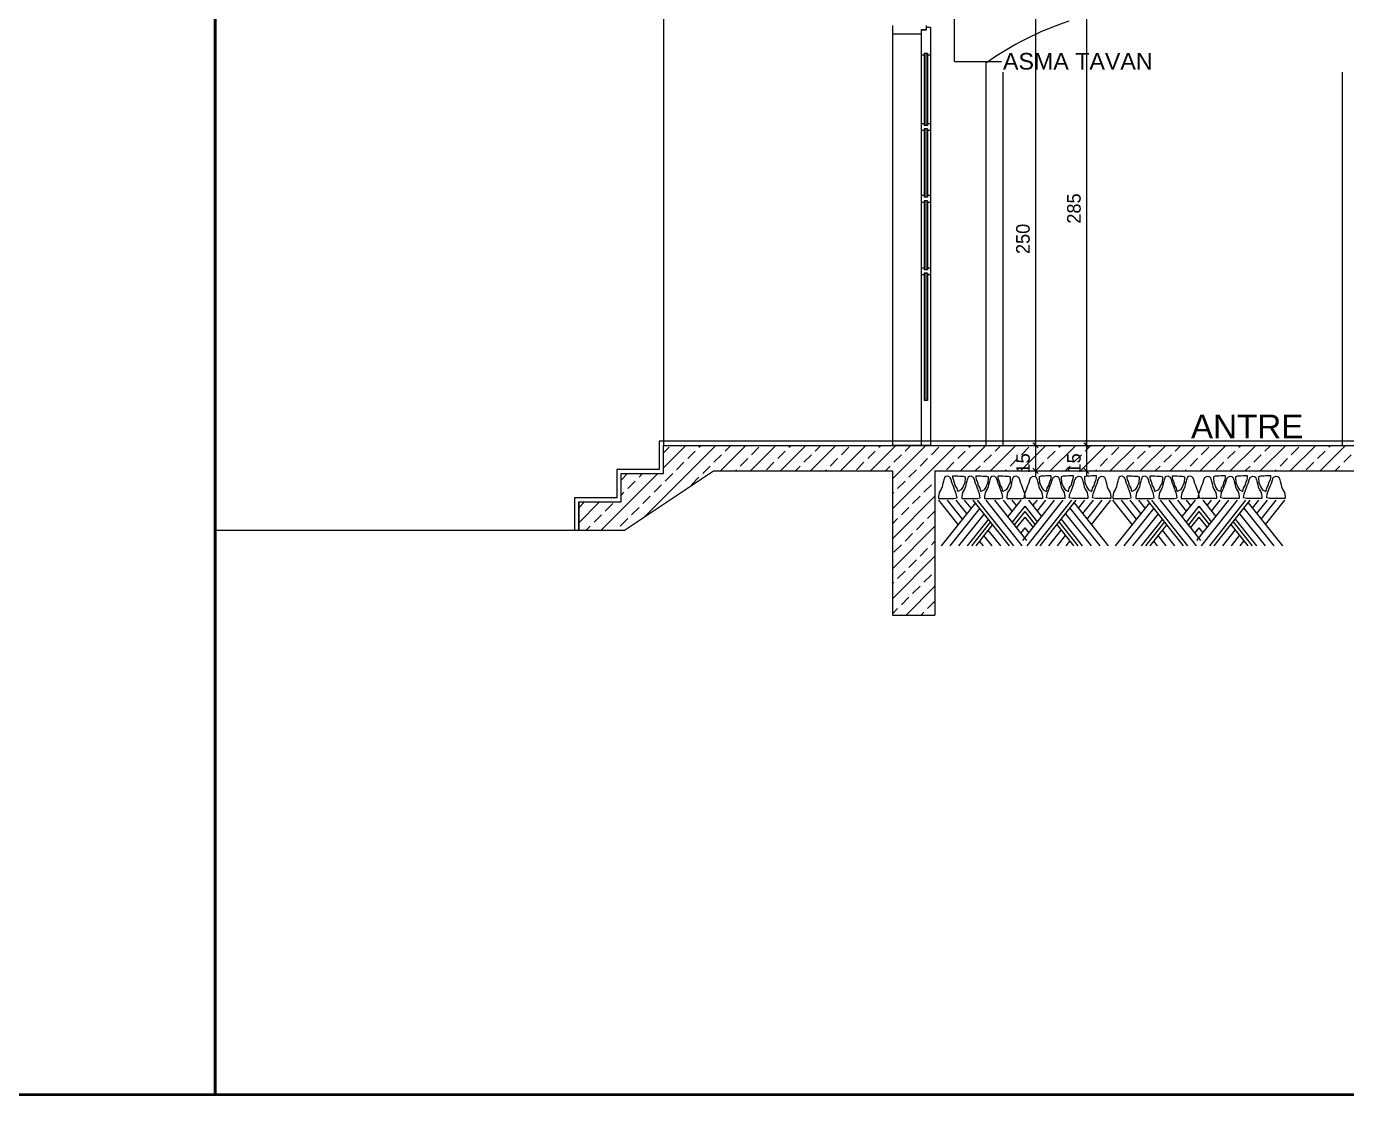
# Model space of a CAD drawing. Extents: x 182769.15 to 182771.38, y 101811.72 to 101812.21.
# Drawn here: x 182770.2277 to 182770.3833, y 101811.7232 to 101811.849 of the extents above; entities that cross this region are included whole.
import ezdxf

# ---------------------------------------------------------------- set-up
doc = ezdxf.new("R2010")
doc.units = 0
doc.header["$MEASUREMENT"] = 0
doc.linetypes.add('DUZ', pattern=[500, 500])
doc.layers.get('0').update_dxf_attribs({"color": 1, "linetype": 'DUZ'})
for name, color, linetype in [('DUVAR', 7, 'Continuous'), ('iç dikey', 2, 'Continuous'), ('KOLON', 3, 'Continuous'), ('OLCU', 3, 'Continuous'), ('SIVA', 1, 'Continuous'), ('TARAMA', 15, 'Continuous'), ('tefriş', 21, 'Continuous'), ('YAZıMAHAL', 4, 'Continuous')]:
    doc.layers.add(name, color=color, linetype=linetype)
doc.layers.add('Standard', color=7, linetype='Continuous', lineweight=25)
doc.styles.add('ARIAL', font='arial.ttf', dxfattribs={"height": 10})
doc.styles.add('İÇ ÖLÇÜ', font='stylu.ttf', dxfattribs={"height": 8})

msp = doc.modelspace()

# ---------------------------------------------------------------- linework, layer by layer
at = {"color": 0, "linetype": 'ByBlock'}
for p, q in [((182770.34634, 101811.79997), (182770.34694, 101811.79937)), ((182770.34634, 101811.79997), (182770.34694, 101811.79937)), ((182770.35234, 101811.79997), (182770.35294, 101811.79937)), ((182770.35234, 101811.79997), (182770.35294, 101811.79937)), ((182770.34694, 101811.79637), (182770.34634, 101811.79697)), ((182770.35294, 101811.79637), (182770.35234, 101811.79697))]:
    msp.add_line(p, q, dxfattribs=at)
at = {"layer": 'DUVAR'}
msp.add_line((182770.24994, 101811.78968), (182770.29279, 101811.78968), dxfattribs=at)
at = {"layer": 'iç dikey'}
for q in [(182770.33709, 101811.87391), (182770.34264, 101811.84493)]:
    msp.add_line((182770.33709, 101811.84493), q, dxfattribs=at)
at = {"layer": 'KOLON'}
for p, q in [((182770.30279, 101811.79634), (182770.30279, 101811.79967)), ((182770.30279, 101811.79967), (182770.47079, 101811.79967)), ((182770.29779, 101811.79301), (182770.29779, 101811.79634)), ((182770.29779, 101811.79634), (182770.30279, 101811.79634)), ((182770.2982, 101811.78968), (182770.30869, 101811.79667)), ((182770.30869, 101811.79667), (182770.32979, 101811.79667)), ((182770.32979, 101811.79667), (182770.32979, 101811.77967)), ((182770.33479, 101811.79667), (182770.33479, 101811.77967)), ((182770.33479, 101811.79667), (182770.46579, 101811.79667)), ((182770.29279, 101811.79301), (182770.29279, 101811.78968)), ((182770.29279, 101811.78968), (182770.29279, 101811.79301)), ((182770.29279, 101811.79301), (182770.29779, 101811.79301)), ((182770.29279, 101811.78968), (182770.2982, 101811.78968)), ((182770.32979, 101811.77967), (182770.33479, 101811.77967))]:
    msp.add_line(p, q, dxfattribs=at)
at = {"layer": 'OLCU'}
for p, q in [((182770.35264, 101811.85707), (182770.35264, 101811.79927)), ((182770.34664, 101811.85007), (182770.34664, 101811.79927)), ((182770.34664, 101811.79967), (182770.34664, 101811.80027)), ((182770.35264, 101811.79967), (182770.35264, 101811.80027)), ((182770.34364, 101811.79967), (182770.34764, 101811.79967)), ((182770.34364, 101811.79967), (182770.34764, 101811.79967)), ((182770.34664, 101811.79967), (182770.34664, 101811.79667)), ((182770.34964, 101811.79967), (182770.35364, 101811.79967)), ((182770.34964, 101811.79967), (182770.35364, 101811.79967)), ((182770.35264, 101811.79967), (182770.35264, 101811.79667)), ((182770.34364, 101811.79667), (182770.34764, 101811.79667)), ((182770.34664, 101811.79667), (182770.34664, 101811.79607)), ((182770.34964, 101811.79667), (182770.35364, 101811.79667)), ((182770.35264, 101811.79667), (182770.35264, 101811.79607))]:
    msp.add_line(p, q, dxfattribs=at)
at = {"layer": 'SIVA'}
for p, q in [((182770.30279, 101811.85367), (182770.30279, 101811.79967)), ((182770.32979, 101811.84917), (182770.32979, 101811.84817)), ((182770.33318, 101811.84865), (182770.33318, 101811.79967)), ((182770.33319, 101811.84817), (182770.33319, 101811.84867)), ((182770.33319, 101811.84867), (182770.33379, 101811.84867)), ((182770.33321, 101811.84865), (182770.33381, 101811.84865)), ((182770.33379, 101811.84867), (182770.33379, 101811.84917)), ((182770.33381, 101811.84865), (182770.33381, 101811.84892)), ((182770.33428, 101811.84892), (182770.33381, 101811.84892)), ((182770.33428, 101811.84892), (182770.33428, 101811.79967)), ((182770.32979, 101811.84817), (182770.32979, 101811.79967)), ((182770.32979, 101811.84817), (182770.33319, 101811.84817)), ((182770.34079, 101811.84473), (182770.34079, 101811.79967)), ((182770.34279, 101811.84367), (182770.34279, 101811.79967)), ((182770.38279, 101811.84367), (182770.38279, 101811.79967)), ((182770.46629, 101811.80017), (182770.30229, 101811.80017)), ((182770.30229, 101811.80017), (182770.30229, 101811.79684)), ((182770.33318, 101811.79967), (182770.32979, 101811.79967)), ((182770.33428, 101811.79967), (182770.33318, 101811.79967)), ((182770.30229, 101811.79684), (182770.29729, 101811.79684)), ((182770.29729, 101811.79684), (182770.29729, 101811.79351)), ((182770.29729, 101811.79351), (182770.29229, 101811.79351)), ((182770.29229, 101811.79351), (182770.29229, 101811.78968))]:
    msp.add_line(p, q, dxfattribs=at)
msp.add_arc((182770.36279, 101811.81334), 0.03833, 108.5896, 125.0235, dxfattribs=at)
at = {"layer": 'Standard', "color": 4, "linetype": 'ByBlock', "lineweight": 50}
for p, q in [((182770.24994, 101811.72316), (182770.24994, 101812.21363)), ((182770.24994, 101811.9684), (182770.24994, 101811.72316)), ((182769.89716, 101811.72316), (182770.24994, 101811.72316)), ((182770.24994, 101811.72316), (182770.54873, 101811.72316))]:
    msp.add_line(p, q, dxfattribs=at)
at = {"layer": 'TARAMA'}
for p, q in [((182770.33353, 101811.84567), (182770.33318, 101811.84567)), ((182770.33353, 101811.84587), (182770.33353, 101811.83737)), ((182770.33393, 101811.84587), (182770.33353, 101811.84587)), ((182770.33373, 101811.84587), (182770.33373, 101811.83737)), ((182770.33393, 101811.84587), (182770.33393, 101811.83737)), ((182770.33428, 101811.84567), (182770.33393, 101811.84567)), ((182770.33353, 101811.83757), (182770.33318, 101811.83757)), ((182770.33353, 101811.83677), (182770.33318, 101811.83677)), ((182770.33393, 101811.83737), (182770.33353, 101811.83737)), ((182770.33353, 101811.83697), (182770.33353, 101811.82891)), ((182770.33393, 101811.83697), (182770.33353, 101811.83697)), ((182770.33373, 101811.83697), (182770.33373, 101811.82891)), ((182770.33428, 101811.83757), (182770.33393, 101811.83757)), ((182770.33393, 101811.83697), (182770.33393, 101811.82891)), ((182770.33428, 101811.83677), (182770.33393, 101811.83677)), ((182770.33353, 101811.82911), (182770.33318, 101811.82911)), ((182770.33353, 101811.82831), (182770.33318, 101811.82831)), ((182770.33393, 101811.82891), (182770.33353, 101811.82891)), ((182770.33353, 101811.82851), (182770.33353, 101811.82037)), ((182770.33393, 101811.82851), (182770.33353, 101811.82851)), ((182770.33373, 101811.82851), (182770.33373, 101811.82037)), ((182770.33428, 101811.82911), (182770.33393, 101811.82911)), ((182770.33393, 101811.82851), (182770.33393, 101811.82037)), ((182770.33428, 101811.82831), (182770.33393, 101811.82831)), ((182770.33353, 101811.82057), (182770.33318, 101811.82057)), ((182770.33428, 101811.82057), (182770.33393, 101811.82057)), ((182770.33353, 101811.81977), (182770.33318, 101811.81977)), ((182770.33393, 101811.82037), (182770.33353, 101811.82037)), ((182770.33393, 101811.81997), (182770.33353, 101811.81997)), ((182770.33353, 101811.81997), (182770.33353, 101811.80498)), ((182770.33373, 101811.81997), (182770.33373, 101811.80498)), ((182770.33393, 101811.81997), (182770.33393, 101811.80498)), ((182770.33428, 101811.81977), (182770.33393, 101811.81977)), ((182770.33393, 101811.80498), (182770.33353, 101811.80498)), ((182770.30052, 101811.79122), (182770.30897, 101811.79967)), ((182770.30279, 101811.79703), (182770.30543, 101811.79967)), ((182770.30279, 101811.7988), (182770.30344, 101811.79945)), ((182770.30565, 101811.79812), (182770.30653, 101811.799)), ((182770.30697, 101811.79945), (182770.3072, 101811.79967)), ((182770.3095, 101811.79667), (182770.3125, 101811.79967)), ((182770.31007, 101811.799), (182770.31073, 101811.79967)), ((182770.31304, 101811.79667), (182770.31604, 101811.79967)), ((182770.31316, 101811.79856), (182770.31404, 101811.79945)), ((182770.31625, 101811.79812), (182770.31714, 101811.799)), ((182770.31657, 101811.79667), (182770.31957, 101811.79967)), ((182770.31758, 101811.79945), (182770.31781, 101811.79967)), ((182770.32011, 101811.79667), (182770.32311, 101811.79967)), ((182770.32067, 101811.799), (182770.32134, 101811.79967)), ((182770.32364, 101811.79667), (182770.32664, 101811.79967)), ((182770.32377, 101811.79856), (182770.32465, 101811.79945)), ((182770.32686, 101811.79812), (182770.32774, 101811.799)), ((182770.32718, 101811.79667), (182770.33018, 101811.79967)), ((182770.32818, 101811.79945), (182770.32841, 101811.79967)), ((182770.32979, 101811.79574), (182770.33372, 101811.79967)), ((182770.32979, 101811.79221), (182770.33725, 101811.79967)), ((182770.33128, 101811.799), (182770.33195, 101811.79967)), ((182770.33437, 101811.79856), (182770.33526, 101811.79945)), ((182770.33747, 101811.79812), (182770.33835, 101811.799)), ((182770.33779, 101811.79667), (182770.34079, 101811.79967)), ((182770.33879, 101811.79945), (182770.33902, 101811.79967)), ((182770.34132, 101811.79667), (182770.34432, 101811.79967)), ((182770.34188, 101811.799), (182770.34255, 101811.79967)), ((182770.34486, 101811.79667), (182770.34786, 101811.79967)), ((182770.34498, 101811.79856), (182770.34586, 101811.79945)), ((182770.34807, 101811.79812), (182770.34896, 101811.799)), ((182770.34839, 101811.79667), (182770.35139, 101811.79967)), ((182770.3494, 101811.79945), (182770.34962, 101811.79967)), ((182770.35193, 101811.79667), (182770.35493, 101811.79967)), ((182770.35249, 101811.799), (182770.35316, 101811.79967)), ((182770.35546, 101811.79667), (182770.35846, 101811.79967)), ((182770.35559, 101811.79856), (182770.35647, 101811.79945)), ((182770.35868, 101811.79812), (182770.35956, 101811.799)), ((182770.359, 101811.79667), (182770.362, 101811.79967)), ((182770.36, 101811.79945), (182770.36023, 101811.79967)), ((182770.36253, 101811.79667), (182770.36553, 101811.79967)), ((182770.3631, 101811.799), (182770.36377, 101811.79967)), ((182770.36607, 101811.79667), (182770.36907, 101811.79967)), ((182770.36619, 101811.79856), (182770.36708, 101811.79945)), ((182770.36929, 101811.79812), (182770.37017, 101811.799)), ((182770.36961, 101811.79667), (182770.37261, 101811.79967)), ((182770.37061, 101811.79945), (182770.37084, 101811.79967)), ((182770.37314, 101811.79667), (182770.37614, 101811.79967)), ((182770.3737, 101811.799), (182770.37437, 101811.79967)), ((182770.37668, 101811.79667), (182770.37968, 101811.79967)), ((182770.3768, 101811.79856), (182770.37768, 101811.79945)), ((182770.37989, 101811.79812), (182770.38078, 101811.799)), ((182770.38021, 101811.79667), (182770.38321, 101811.79967)), ((182770.38122, 101811.79945), (182770.38144, 101811.79967)), ((182770.30432, 101811.79679), (182770.3052, 101811.79768)), ((182770.30741, 101811.79635), (182770.3083, 101811.79724)), ((182770.30874, 101811.79768), (182770.30962, 101811.79856)), ((182770.31183, 101811.79724), (182770.31272, 101811.79812)), ((182770.31493, 101811.79679), (182770.31581, 101811.79768)), ((182770.31834, 101811.79667), (182770.3189, 101811.79724)), ((182770.31935, 101811.79768), (182770.32023, 101811.79856)), ((182770.32244, 101811.79724), (182770.32332, 101811.79812)), ((182770.32553, 101811.79679), (182770.32642, 101811.79768)), ((182770.32895, 101811.79667), (182770.32951, 101811.79724)), ((182770.32995, 101811.79768), (182770.33084, 101811.79856)), ((182770.33305, 101811.79724), (182770.33393, 101811.79812)), ((182770.33614, 101811.79679), (182770.33702, 101811.79768)), ((182770.33955, 101811.79667), (182770.34012, 101811.79724)), ((182770.34056, 101811.79768), (182770.34144, 101811.79856)), ((182770.34365, 101811.79724), (182770.34454, 101811.79812)), ((182770.34675, 101811.79679), (182770.34763, 101811.79768)), ((182770.35016, 101811.79667), (182770.35072, 101811.79724)), ((182770.35117, 101811.79768), (182770.35205, 101811.79856)), ((182770.35426, 101811.79724), (182770.35514, 101811.79812)), ((182770.35735, 101811.79679), (182770.35824, 101811.79768)), ((182770.36077, 101811.79667), (182770.36133, 101811.79724)), ((182770.36177, 101811.79768), (182770.36266, 101811.79856)), ((182770.36487, 101811.79724), (182770.36575, 101811.79812)), ((182770.36796, 101811.79679), (182770.36884, 101811.79768)), ((182770.37137, 101811.79667), (182770.37194, 101811.79724)), ((182770.37238, 101811.79768), (182770.37326, 101811.79856)), ((182770.37547, 101811.79724), (182770.37636, 101811.79812)), ((182770.37857, 101811.79679), (182770.37945, 101811.79768)), ((182770.38198, 101811.79667), (182770.38254, 101811.79724)), ((182770.38299, 101811.79768), (182770.38387, 101811.79856)), ((182770.29543, 101811.78968), (182770.3021, 101811.79634)), ((182770.29779, 101811.79556), (182770.29856, 101811.79634)), ((182770.2999, 101811.79591), (182770.30033, 101811.79634)), ((182770.30299, 101811.79547), (182770.30388, 101811.79635)), ((182770.30609, 101811.79503), (182770.30697, 101811.79591)), ((182770.31127, 101811.79667), (182770.31139, 101811.79679)), ((182770.32188, 101811.79667), (182770.322, 101811.79679)), ((182770.33172, 101811.79591), (182770.3326, 101811.79679)), ((182770.34309, 101811.79667), (182770.34321, 101811.79679)), ((182770.3537, 101811.79667), (182770.35382, 101811.79679)), ((182770.3643, 101811.79667), (182770.36442, 101811.79679)), ((182770.37491, 101811.79667), (182770.37503, 101811.79679)), ((182770.29779, 101811.7938), (182770.29813, 101811.79414)), ((182770.29857, 101811.79458), (182770.29946, 101811.79547)), ((182770.30167, 101811.79414), (182770.30255, 101811.79503)), ((182770.32979, 101811.79398), (182770.32995, 101811.79414)), ((182770.33039, 101811.79458), (182770.33128, 101811.79547)), ((182770.33349, 101811.79414), (182770.33437, 101811.79503)), ((182770.29279, 101811.79056), (182770.29523, 101811.79301)), ((182770.29283, 101811.79237), (182770.29346, 101811.79301)), ((182770.29592, 101811.79193), (182770.29681, 101811.79282)), ((182770.30034, 101811.79282), (182770.30123, 101811.7937)), ((182770.32979, 101811.78867), (182770.33479, 101811.79367)), ((182770.33216, 101811.79282), (182770.33305, 101811.7937)), ((182770.2946, 101811.79061), (182770.29548, 101811.79149)), ((182770.29769, 101811.79016), (182770.29857, 101811.79105)), ((182770.29902, 101811.79149), (182770.2999, 101811.79237)), ((182770.32979, 101811.79044), (182770.33039, 101811.79105)), ((182770.33084, 101811.79149), (182770.33172, 101811.79237)), ((182770.33393, 101811.79105), (182770.33479, 101811.79191)), ((182770.29367, 101811.78968), (182770.29416, 101811.79016)), ((182770.2972, 101811.78968), (182770.29725, 101811.78972)), ((182770.32979, 101811.78514), (182770.33479, 101811.79014)), ((182770.3326, 101811.78972), (182770.33349, 101811.79061)), ((182770.32995, 101811.78707), (182770.33084, 101811.78796)), ((182770.33128, 101811.7884), (182770.33216, 101811.78928)), ((182770.33437, 101811.78796), (182770.33479, 101811.78837)), ((182770.32979, 101811.7816), (182770.33479, 101811.7866)), ((182770.33305, 101811.78663), (182770.33393, 101811.78751)), ((182770.33039, 101811.78398), (182770.33128, 101811.78486)), ((182770.33172, 101811.7853), (182770.3326, 101811.78619)), ((182770.32979, 101811.78337), (182770.32995, 101811.78354)), ((182770.33349, 101811.78354), (182770.33437, 101811.78442)), ((182770.33084, 101811.78088), (182770.33172, 101811.78177)), ((182770.33139, 101811.77967), (182770.33479, 101811.78307)), ((182770.33216, 101811.78221), (182770.33305, 101811.78309)), ((182770.32979, 101811.77983), (182770.33039, 101811.78044)), ((182770.33393, 101811.78044), (182770.33479, 101811.7813)), ((182770.33316, 101811.77967), (182770.33349, 101811.78))]:
    msp.add_line(p, q, dxfattribs=at)
at = {"layer": 'tefriş', "color": 254, "linetype": 'Continuous'}
for p, q in [((182770.33585, 101811.7956), (182770.33581, 101811.79544)), ((182770.33597, 101811.79591), (182770.33585, 101811.7956)), ((182770.33609, 101811.79599), (182770.33597, 101811.79591)), ((182770.33632, 101811.79603), (182770.33609, 101811.79599)), ((182770.3366, 101811.79587), (182770.33632, 101811.79603)), ((182770.33671, 101811.7956), (182770.3366, 101811.79587)), ((182770.33683, 101811.7952), (182770.33671, 101811.7956)), ((182770.33691, 101811.79607), (182770.33727, 101811.79607)), ((182770.33691, 101811.79587), (182770.33691, 101811.79607)), ((182770.33696, 101811.79564), (182770.33691, 101811.79587)), ((182770.33707, 101811.79536), (182770.33696, 101811.79564)), ((182770.33727, 101811.79607), (182770.33747, 101811.79607)), ((182770.33747, 101811.79607), (182770.3377, 101811.79603)), ((182770.3377, 101811.79603), (182770.3381, 101811.79603)), ((182770.3381, 101811.79603), (182770.33834, 101811.79595)), ((182770.33834, 101811.79564), (182770.3383, 101811.79548)), ((182770.33834, 101811.79595), (182770.33834, 101811.79564)), ((182770.33857, 101811.7956), (182770.33853, 101811.79544)), ((182770.33869, 101811.79591), (182770.33857, 101811.7956)), ((182770.33881, 101811.79599), (182770.33869, 101811.79591)), ((182770.33905, 101811.79603), (182770.33881, 101811.79599)), ((182770.33933, 101811.79587), (182770.33905, 101811.79603)), ((182770.33944, 101811.7956), (182770.33933, 101811.79587)), ((182770.33956, 101811.7952), (182770.33944, 101811.7956)), ((182770.33964, 101811.79587), (182770.33964, 101811.79607)), ((182770.33964, 101811.79607), (182770.34, 101811.79607)), ((182770.33968, 101811.79564), (182770.33964, 101811.79587)), ((182770.3398, 101811.79536), (182770.33968, 101811.79564)), ((182770.34, 101811.79607), (182770.3402, 101811.79607)), ((182770.3402, 101811.79607), (182770.34043, 101811.79603)), ((182770.34043, 101811.79603), (182770.34083, 101811.79603)), ((182770.34083, 101811.79603), (182770.34107, 101811.79595)), ((182770.34107, 101811.79564), (182770.34103, 101811.79548)), ((182770.34107, 101811.79595), (182770.34107, 101811.79564)), ((182770.34126, 101811.7956), (182770.34122, 101811.79544)), ((182770.34138, 101811.79591), (182770.34126, 101811.7956)), ((182770.3415, 101811.79599), (182770.34138, 101811.79591)), ((182770.34174, 101811.79603), (182770.3415, 101811.79599)), ((182770.34202, 101811.79587), (182770.34174, 101811.79603)), ((182770.34213, 101811.7956), (182770.34202, 101811.79587)), ((182770.34225, 101811.7952), (182770.34213, 101811.7956)), ((182770.34225, 101811.79607), (182770.34261, 101811.79607)), ((182770.34225, 101811.79587), (182770.34225, 101811.79607)), ((182770.34229, 101811.79564), (182770.34225, 101811.79587)), ((182770.34241, 101811.79536), (182770.34229, 101811.79564)), ((182770.34261, 101811.79607), (182770.3428, 101811.79607)), ((182770.3428, 101811.79607), (182770.34304, 101811.79603)), ((182770.34304, 101811.79603), (182770.34344, 101811.79603)), ((182770.34344, 101811.79603), (182770.34367, 101811.79595)), ((182770.34367, 101811.79564), (182770.34364, 101811.79548)), ((182770.34367, 101811.79595), (182770.34367, 101811.79564)), ((182770.34391, 101811.7956), (182770.34387, 101811.79544)), ((182770.34403, 101811.79591), (182770.34391, 101811.7956)), ((182770.34415, 101811.79599), (182770.34403, 101811.79591)), ((182770.34439, 101811.79603), (182770.34415, 101811.79599)), ((182770.34466, 101811.79587), (182770.34439, 101811.79603)), ((182770.34478, 101811.7956), (182770.34466, 101811.79587)), ((182770.3449, 101811.7952), (182770.34478, 101811.7956)), ((182770.34585, 101811.7952), (182770.34597, 101811.7956)), ((182770.34597, 101811.7956), (182770.34608, 101811.79587)), ((182770.34608, 101811.79587), (182770.34636, 101811.79603)), ((182770.34636, 101811.79603), (182770.3466, 101811.79599)), ((182770.3466, 101811.79599), (182770.34672, 101811.79591)), ((182770.34672, 101811.79591), (182770.34684, 101811.7956)), ((182770.34684, 101811.7956), (182770.34688, 101811.79544)), ((182770.34731, 101811.79603), (182770.34707, 101811.79595)), ((182770.34707, 101811.79595), (182770.34707, 101811.79564)), ((182770.34707, 101811.79564), (182770.34711, 101811.79548)), ((182770.34771, 101811.79603), (182770.34731, 101811.79603)), ((182770.34794, 101811.79607), (182770.34771, 101811.79603)), ((182770.34814, 101811.79607), (182770.34794, 101811.79607)), ((182770.3485, 101811.79607), (182770.34814, 101811.79607)), ((182770.34834, 101811.79536), (182770.34846, 101811.79564)), ((182770.34846, 101811.79564), (182770.3485, 101811.79587)), ((182770.34849, 101811.7952), (182770.34861, 101811.7956)), ((182770.3485, 101811.79587), (182770.3485, 101811.79607)), ((182770.34861, 101811.7956), (182770.34873, 101811.79587)), ((182770.34873, 101811.79587), (182770.34901, 101811.79603)), ((182770.34901, 101811.79603), (182770.34924, 101811.79599)), ((182770.34924, 101811.79599), (182770.34936, 101811.79591)), ((182770.34936, 101811.79591), (182770.34948, 101811.7956)), ((182770.34948, 101811.7956), (182770.34952, 101811.79544)), ((182770.34992, 101811.79603), (182770.34968, 101811.79595)), ((182770.34968, 101811.79595), (182770.34968, 101811.79564)), ((182770.34968, 101811.79564), (182770.34972, 101811.79548)), ((182770.35031, 101811.79603), (182770.34992, 101811.79603)), ((182770.35055, 101811.79607), (182770.35031, 101811.79603)), ((182770.35075, 101811.79607), (182770.35055, 101811.79607)), ((182770.35111, 101811.79607), (182770.35075, 101811.79607)), ((182770.35095, 101811.79536), (182770.35106, 101811.79564)), ((182770.35106, 101811.79564), (182770.35111, 101811.79587)), ((182770.35111, 101811.79587), (182770.35111, 101811.79607)), ((182770.35118, 101811.7952), (182770.3513, 101811.7956)), ((182770.3513, 101811.7956), (182770.35142, 101811.79587)), ((182770.35142, 101811.79587), (182770.3517, 101811.79603)), ((182770.3517, 101811.79603), (182770.35193, 101811.79599)), ((182770.35193, 101811.79599), (182770.35205, 101811.79591)), ((182770.35205, 101811.79591), (182770.35217, 101811.7956)), ((182770.35217, 101811.7956), (182770.35221, 101811.79544)), ((182770.35265, 101811.79603), (182770.35241, 101811.79595)), ((182770.35241, 101811.79595), (182770.35241, 101811.79564)), ((182770.35241, 101811.79564), (182770.35245, 101811.79548)), ((182770.35304, 101811.79603), (182770.35265, 101811.79603)), ((182770.35328, 101811.79607), (182770.35304, 101811.79603)), ((182770.35348, 101811.79607), (182770.35328, 101811.79607)), ((182770.35384, 101811.79607), (182770.35348, 101811.79607)), ((182770.35368, 101811.79536), (182770.35379, 101811.79564)), ((182770.35379, 101811.79564), (182770.35384, 101811.79587)), ((182770.35384, 101811.79587), (182770.35384, 101811.79607)), ((182770.35391, 101811.7952), (182770.35403, 101811.7956)), ((182770.35403, 101811.7956), (182770.35415, 101811.79587)), ((182770.35415, 101811.79587), (182770.35443, 101811.79603)), ((182770.35443, 101811.79603), (182770.35466, 101811.79599)), ((182770.35466, 101811.79599), (182770.35478, 101811.79591)), ((182770.35478, 101811.79591), (182770.3549, 101811.7956)), ((182770.3549, 101811.7956), (182770.35494, 101811.79544)), ((182770.35638, 101811.7956), (182770.35634, 101811.79544)), ((182770.3565, 101811.79591), (182770.35638, 101811.7956)), ((182770.35662, 101811.79599), (182770.3565, 101811.79591)), ((182770.35686, 101811.79603), (182770.35662, 101811.79599)), ((182770.35713, 101811.79587), (182770.35686, 101811.79603)), ((182770.35725, 101811.7956), (182770.35713, 101811.79587)), ((182770.35737, 101811.7952), (182770.35725, 101811.7956)), ((182770.35745, 101811.79607), (182770.3578, 101811.79607)), ((182770.35745, 101811.79587), (182770.35745, 101811.79607)), ((182770.35749, 101811.79564), (182770.35745, 101811.79587)), ((182770.3576, 101811.79536), (182770.35749, 101811.79564)), ((182770.3578, 101811.79607), (182770.358, 101811.79607)), ((182770.358, 101811.79607), (182770.35824, 101811.79603)), ((182770.35824, 101811.79603), (182770.35863, 101811.79603)), ((182770.35863, 101811.79603), (182770.35887, 101811.79595)), ((182770.35887, 101811.79564), (182770.35883, 101811.79548)), ((182770.35887, 101811.79595), (182770.35887, 101811.79564)), ((182770.35911, 101811.7956), (182770.35907, 101811.79544)), ((182770.35923, 101811.79591), (182770.35911, 101811.7956)), ((182770.35935, 101811.79599), (182770.35923, 101811.79591)), ((182770.35958, 101811.79603), (182770.35935, 101811.79599)), ((182770.35986, 101811.79587), (182770.35958, 101811.79603)), ((182770.35998, 101811.7956), (182770.35986, 101811.79587)), ((182770.3601, 101811.7952), (182770.35998, 101811.7956)), ((182770.36017, 101811.79587), (182770.36017, 101811.79607)), ((182770.36017, 101811.79607), (182770.36053, 101811.79607)), ((182770.36022, 101811.79564), (182770.36017, 101811.79587)), ((182770.36033, 101811.79536), (182770.36022, 101811.79564)), ((182770.36053, 101811.79607), (182770.36073, 101811.79607)), ((182770.36073, 101811.79607), (182770.36097, 101811.79603)), ((182770.36097, 101811.79603), (182770.36136, 101811.79603)), ((182770.36136, 101811.79603), (182770.3616, 101811.79595)), ((182770.3616, 101811.79564), (182770.36156, 101811.79548)), ((182770.3616, 101811.79595), (182770.3616, 101811.79564)), ((182770.3618, 101811.7956), (182770.36176, 101811.79544)), ((182770.36192, 101811.79591), (182770.3618, 101811.7956)), ((182770.36204, 101811.79599), (182770.36192, 101811.79591)), ((182770.36227, 101811.79603), (182770.36204, 101811.79599)), ((182770.36255, 101811.79587), (182770.36227, 101811.79603)), ((182770.36267, 101811.7956), (182770.36255, 101811.79587)), ((182770.36279, 101811.7952), (182770.36267, 101811.7956)), ((182770.36278, 101811.79607), (182770.36314, 101811.79607)), ((182770.36278, 101811.79587), (182770.36278, 101811.79607)), ((182770.36283, 101811.79564), (182770.36278, 101811.79587)), ((182770.36294, 101811.79536), (182770.36283, 101811.79564)), ((182770.36314, 101811.79607), (182770.36334, 101811.79607)), ((182770.36334, 101811.79607), (182770.36357, 101811.79603)), ((182770.36357, 101811.79603), (182770.36397, 101811.79603)), ((182770.36397, 101811.79603), (182770.36421, 101811.79595)), ((182770.36421, 101811.79564), (182770.36417, 101811.79548)), ((182770.36421, 101811.79595), (182770.36421, 101811.79564)), ((182770.36444, 101811.7956), (182770.36441, 101811.79544)), ((182770.36456, 101811.79591), (182770.36444, 101811.7956)), ((182770.36468, 101811.79599), (182770.36456, 101811.79591)), ((182770.36492, 101811.79603), (182770.36468, 101811.79599)), ((182770.3652, 101811.79587), (182770.36492, 101811.79603)), ((182770.36531, 101811.7956), (182770.3652, 101811.79587)), ((182770.36543, 101811.7952), (182770.36531, 101811.7956)), ((182770.36638, 101811.7952), (182770.3665, 101811.7956)), ((182770.3665, 101811.7956), (182770.36662, 101811.79587)), ((182770.36662, 101811.79587), (182770.36689, 101811.79603)), ((182770.36689, 101811.79603), (182770.36713, 101811.79599)), ((182770.36713, 101811.79599), (182770.36725, 101811.79591)), ((182770.36725, 101811.79591), (182770.36737, 101811.7956)), ((182770.36737, 101811.7956), (182770.36741, 101811.79544)), ((182770.36784, 101811.79603), (182770.36761, 101811.79595)), ((182770.36761, 101811.79595), (182770.36761, 101811.79564)), ((182770.36761, 101811.79564), (182770.36765, 101811.79548)), ((182770.36824, 101811.79603), (182770.36784, 101811.79603)), ((182770.36848, 101811.79607), (182770.36824, 101811.79603)), ((182770.36867, 101811.79607), (182770.36848, 101811.79607)), ((182770.36903, 101811.79607), (182770.36867, 101811.79607)), ((182770.36887, 101811.79536), (182770.36899, 101811.79564)), ((182770.36899, 101811.79564), (182770.36903, 101811.79587)), ((182770.36903, 101811.79587), (182770.36903, 101811.79607)), ((182770.36903, 101811.7952), (182770.36915, 101811.7956)), ((182770.36915, 101811.7956), (182770.36926, 101811.79587)), ((182770.36926, 101811.79587), (182770.36954, 101811.79603)), ((182770.36954, 101811.79603), (182770.36978, 101811.79599)), ((182770.36978, 101811.79599), (182770.3699, 101811.79591)), ((182770.3699, 101811.79591), (182770.37002, 101811.7956)), ((182770.37002, 101811.7956), (182770.37006, 101811.79544)), ((182770.37045, 101811.79603), (182770.37022, 101811.79595)), ((182770.37022, 101811.79595), (182770.37022, 101811.79564)), ((182770.37022, 101811.79564), (182770.37025, 101811.79548)), ((182770.37085, 101811.79603), (182770.37045, 101811.79603)), ((182770.37108, 101811.79607), (182770.37085, 101811.79603)), ((182770.37128, 101811.79607), (182770.37108, 101811.79607)), ((182770.37164, 101811.79607), (182770.37128, 101811.79607)), ((182770.37148, 101811.79536), (182770.3716, 101811.79564)), ((182770.3716, 101811.79564), (182770.37164, 101811.79587)), ((182770.37164, 101811.79587), (182770.37164, 101811.79607)), ((182770.37172, 101811.7952), (182770.37184, 101811.7956)), ((182770.37184, 101811.7956), (182770.37195, 101811.79587)), ((182770.37195, 101811.79587), (182770.37223, 101811.79603)), ((182770.37223, 101811.79603), (182770.37247, 101811.79599)), ((182770.37247, 101811.79599), (182770.37259, 101811.79591)), ((182770.37259, 101811.79591), (182770.37271, 101811.7956)), ((182770.37271, 101811.7956), (182770.37275, 101811.79544)), ((182770.37318, 101811.79603), (182770.37294, 101811.79595)), ((182770.37294, 101811.79595), (182770.37294, 101811.79564)), ((182770.37294, 101811.79564), (182770.37298, 101811.79548)), ((182770.37358, 101811.79603), (182770.37318, 101811.79603)), ((182770.37381, 101811.79607), (182770.37358, 101811.79603)), ((182770.37401, 101811.79607), (182770.37381, 101811.79607)), ((182770.37437, 101811.79607), (182770.37401, 101811.79607)), ((182770.37421, 101811.79536), (182770.37433, 101811.79564)), ((182770.37433, 101811.79564), (182770.37437, 101811.79587)), ((182770.37437, 101811.79587), (182770.37437, 101811.79607)), ((182770.37445, 101811.7952), (182770.37457, 101811.7956)), ((182770.37457, 101811.7956), (182770.37468, 101811.79587)), ((182770.37468, 101811.79587), (182770.37496, 101811.79603)), ((182770.37496, 101811.79603), (182770.3752, 101811.79599)), ((182770.3752, 101811.79599), (182770.37532, 101811.79591)), ((182770.37532, 101811.79591), (182770.37544, 101811.7956)), ((182770.37544, 101811.7956), (182770.37547, 101811.79544)), ((182770.33529, 101811.79413), (182770.33522, 101811.79362)), ((182770.33553, 101811.79453), (182770.33529, 101811.79413)), ((182770.33565, 101811.79477), (182770.33553, 101811.79453)), ((182770.33569, 101811.79504), (182770.33565, 101811.79477)), ((182770.33581, 101811.79544), (182770.33569, 101811.79504)), ((182770.33695, 101811.79493), (182770.33683, 101811.7952)), ((182770.33707, 101811.79461), (182770.33695, 101811.79493)), ((182770.33719, 101811.79496), (182770.33707, 101811.79536)), ((182770.33719, 101811.79429), (182770.33707, 101811.79461)), ((182770.33727, 101811.79481), (182770.33719, 101811.79496)), ((182770.33731, 101811.79398), (182770.33719, 101811.79429)), ((182770.33739, 101811.79465), (182770.33727, 101811.79481)), ((182770.33747, 101811.79425), (182770.33739, 101811.79465)), ((182770.33786, 101811.79445), (182770.33747, 101811.79425)), ((182770.33798, 101811.79465), (182770.33786, 101811.79445)), ((182770.33802, 101811.79413), (182770.33795, 101811.79362)), ((182770.3381, 101811.79481), (182770.33798, 101811.79465)), ((182770.33826, 101811.79453), (182770.33802, 101811.79413)), ((182770.33814, 101811.79496), (182770.3381, 101811.79481)), ((182770.33822, 101811.79512), (182770.33814, 101811.79496)), ((182770.3383, 101811.79528), (182770.33822, 101811.79512)), ((182770.33838, 101811.79477), (182770.33826, 101811.79453)), ((182770.3383, 101811.79548), (182770.3383, 101811.79528)), ((182770.33842, 101811.79504), (182770.33838, 101811.79477)), ((182770.33853, 101811.79544), (182770.33842, 101811.79504)), ((182770.33968, 101811.79493), (182770.33956, 101811.7952)), ((182770.3398, 101811.79461), (182770.33968, 101811.79493)), ((182770.33992, 101811.79496), (182770.3398, 101811.79536)), ((182770.33992, 101811.79429), (182770.3398, 101811.79461)), ((182770.34, 101811.79481), (182770.33992, 101811.79496)), ((182770.34004, 101811.79398), (182770.33992, 101811.79429)), ((182770.34011, 101811.79465), (182770.34, 101811.79481)), ((182770.3402, 101811.79425), (182770.34011, 101811.79465)), ((182770.34059, 101811.79445), (182770.3402, 101811.79425)), ((182770.34071, 101811.79465), (182770.34059, 101811.79445)), ((182770.34071, 101811.79413), (182770.34064, 101811.79362)), ((182770.34083, 101811.79481), (182770.34071, 101811.79465)), ((182770.34095, 101811.79453), (182770.34071, 101811.79413)), ((182770.34087, 101811.79496), (182770.34083, 101811.79481)), ((182770.34095, 101811.79512), (182770.34087, 101811.79496)), ((182770.34103, 101811.79528), (182770.34095, 101811.79512)), ((182770.34107, 101811.79477), (182770.34095, 101811.79453)), ((182770.34103, 101811.79548), (182770.34103, 101811.79528)), ((182770.34111, 101811.79504), (182770.34107, 101811.79477)), ((182770.34122, 101811.79544), (182770.34111, 101811.79504)), ((182770.34237, 101811.79493), (182770.34225, 101811.7952)), ((182770.34249, 101811.79461), (182770.34237, 101811.79493)), ((182770.34253, 101811.79496), (182770.34241, 101811.79536)), ((182770.34261, 101811.79429), (182770.34249, 101811.79461)), ((182770.34261, 101811.79481), (182770.34253, 101811.79496)), ((182770.34272, 101811.79465), (182770.34261, 101811.79481)), ((182770.34273, 101811.79398), (182770.34261, 101811.79429)), ((182770.3428, 101811.79425), (182770.34272, 101811.79465)), ((182770.3432, 101811.79445), (182770.3428, 101811.79425)), ((182770.34332, 101811.79465), (182770.3432, 101811.79445)), ((182770.34336, 101811.79413), (182770.34328, 101811.79362)), ((182770.34344, 101811.79481), (182770.34332, 101811.79465)), ((182770.3436, 101811.79453), (182770.34336, 101811.79413)), ((182770.34348, 101811.79496), (182770.34344, 101811.79481)), ((182770.34355, 101811.79512), (182770.34348, 101811.79496)), ((182770.34364, 101811.79528), (182770.34355, 101811.79512)), ((182770.34372, 101811.79477), (182770.3436, 101811.79453)), ((182770.34364, 101811.79548), (182770.34364, 101811.79528)), ((182770.34376, 101811.79504), (182770.34372, 101811.79477)), ((182770.34387, 101811.79544), (182770.34376, 101811.79504)), ((182770.34502, 101811.79493), (182770.3449, 101811.7952)), ((182770.34514, 101811.79461), (182770.34502, 101811.79493)), ((182770.34526, 101811.79429), (182770.34514, 101811.79461)), ((182770.34537, 101811.79398), (182770.34526, 101811.79429)), ((182770.34537, 101811.79398), (182770.34549, 101811.79429)), ((182770.34549, 101811.79429), (182770.34561, 101811.79461)), ((182770.34561, 101811.79461), (182770.34573, 101811.79493)), ((182770.34573, 101811.79493), (182770.34585, 101811.7952)), ((182770.34688, 101811.79544), (182770.34699, 101811.79504)), ((182770.34699, 101811.79504), (182770.34703, 101811.79477)), ((182770.34703, 101811.79477), (182770.34715, 101811.79453)), ((182770.34711, 101811.79548), (182770.34711, 101811.79528)), ((182770.34711, 101811.79528), (182770.34719, 101811.79512)), ((182770.34715, 101811.79453), (182770.34739, 101811.79413)), ((182770.34719, 101811.79512), (182770.34727, 101811.79496)), ((182770.34727, 101811.79496), (182770.34731, 101811.79481)), ((182770.34731, 101811.79481), (182770.34743, 101811.79465)), ((182770.34739, 101811.79413), (182770.34747, 101811.79362)), ((182770.34743, 101811.79465), (182770.34755, 101811.79445)), ((182770.34755, 101811.79445), (182770.34794, 101811.79425)), ((182770.34794, 101811.79425), (182770.34803, 101811.79465)), ((182770.34802, 101811.79398), (182770.34814, 101811.79429)), ((182770.34803, 101811.79465), (182770.34814, 101811.79481)), ((182770.34814, 101811.79481), (182770.34822, 101811.79496)), ((182770.34814, 101811.79429), (182770.34826, 101811.79461)), ((182770.34822, 101811.79496), (182770.34834, 101811.79536)), ((182770.34826, 101811.79461), (182770.34838, 101811.79493)), ((182770.34838, 101811.79493), (182770.34849, 101811.7952)), ((182770.34952, 101811.79544), (182770.34964, 101811.79504)), ((182770.34964, 101811.79504), (182770.34968, 101811.79477)), ((182770.34968, 101811.79477), (182770.3498, 101811.79453)), ((182770.34972, 101811.79548), (182770.34972, 101811.79528)), ((182770.34972, 101811.79528), (182770.3498, 101811.79512)), ((182770.3498, 101811.79512), (182770.34988, 101811.79496)), ((182770.3498, 101811.79453), (182770.35004, 101811.79413)), ((182770.34988, 101811.79496), (182770.34992, 101811.79481)), ((182770.34992, 101811.79481), (182770.35004, 101811.79465)), ((182770.35004, 101811.79465), (182770.35016, 101811.79445)), ((182770.35004, 101811.79413), (182770.35011, 101811.79362)), ((182770.35016, 101811.79445), (182770.35055, 101811.79425)), ((182770.35055, 101811.79425), (182770.35063, 101811.79465)), ((182770.35063, 101811.79465), (182770.35075, 101811.79481)), ((182770.35071, 101811.79398), (182770.35083, 101811.79429)), ((182770.35075, 101811.79481), (182770.35083, 101811.79496)), ((182770.35083, 101811.79496), (182770.35095, 101811.79536)), ((182770.35083, 101811.79429), (182770.35095, 101811.79461)), ((182770.35095, 101811.79461), (182770.35107, 101811.79493)), ((182770.35107, 101811.79493), (182770.35118, 101811.7952)), ((182770.35221, 101811.79544), (182770.35233, 101811.79504)), ((182770.35233, 101811.79504), (182770.35237, 101811.79477)), ((182770.35237, 101811.79477), (182770.35249, 101811.79453)), ((182770.35245, 101811.79548), (182770.35245, 101811.79528)), ((182770.35245, 101811.79528), (182770.35253, 101811.79512)), ((182770.35249, 101811.79453), (182770.35273, 101811.79413)), ((182770.35253, 101811.79512), (182770.35261, 101811.79496)), ((182770.35261, 101811.79496), (182770.35265, 101811.79481)), ((182770.35265, 101811.79481), (182770.35277, 101811.79465)), ((182770.35273, 101811.79413), (182770.3528, 101811.79362)), ((182770.35277, 101811.79465), (182770.35288, 101811.79445)), ((182770.35288, 101811.79445), (182770.35328, 101811.79425)), ((182770.35328, 101811.79425), (182770.35336, 101811.79465)), ((182770.35336, 101811.79465), (182770.35348, 101811.79481)), ((182770.35344, 101811.79398), (182770.35356, 101811.79429)), ((182770.35348, 101811.79481), (182770.35356, 101811.79496)), ((182770.35356, 101811.79496), (182770.35368, 101811.79536)), ((182770.35356, 101811.79429), (182770.35368, 101811.79461)), ((182770.35368, 101811.79461), (182770.3538, 101811.79493)), ((182770.3538, 101811.79493), (182770.35391, 101811.7952)), ((182770.35494, 101811.79544), (182770.35506, 101811.79504)), ((182770.35506, 101811.79504), (182770.3551, 101811.79477)), ((182770.3551, 101811.79477), (182770.35522, 101811.79453)), ((182770.35522, 101811.79453), (182770.35545, 101811.79413)), ((182770.35545, 101811.79413), (182770.35553, 101811.79362)), ((182770.35583, 101811.79413), (182770.35575, 101811.79362)), ((182770.35606, 101811.79453), (182770.35583, 101811.79413)), ((182770.35618, 101811.79477), (182770.35606, 101811.79453)), ((182770.35622, 101811.79504), (182770.35618, 101811.79477)), ((182770.35634, 101811.79544), (182770.35622, 101811.79504)), ((182770.35748, 101811.79493), (182770.35737, 101811.7952)), ((182770.3576, 101811.79461), (182770.35748, 101811.79493)), ((182770.35773, 101811.79496), (182770.3576, 101811.79536)), ((182770.35773, 101811.79429), (182770.3576, 101811.79461)), ((182770.3578, 101811.79481), (182770.35773, 101811.79496)), ((182770.35784, 101811.79398), (182770.35773, 101811.79429)), ((182770.35792, 101811.79465), (182770.3578, 101811.79481)), ((182770.358, 101811.79425), (182770.35792, 101811.79465)), ((182770.3584, 101811.79445), (182770.358, 101811.79425)), ((182770.35851, 101811.79465), (182770.3584, 101811.79445)), ((182770.35856, 101811.79413), (182770.35848, 101811.79362)), ((182770.35863, 101811.79481), (182770.35851, 101811.79465)), ((182770.35879, 101811.79453), (182770.35856, 101811.79413)), ((182770.35867, 101811.79496), (182770.35863, 101811.79481)), ((182770.35875, 101811.79512), (182770.35867, 101811.79496)), ((182770.35883, 101811.79528), (182770.35875, 101811.79512)), ((182770.35891, 101811.79477), (182770.35879, 101811.79453)), ((182770.35883, 101811.79548), (182770.35883, 101811.79528)), ((182770.35895, 101811.79504), (182770.35891, 101811.79477)), ((182770.35907, 101811.79544), (182770.35895, 101811.79504)), ((182770.36021, 101811.79493), (182770.3601, 101811.7952)), ((182770.36033, 101811.79461), (182770.36021, 101811.79493)), ((182770.36045, 101811.79496), (182770.36033, 101811.79536)), ((182770.36045, 101811.79429), (182770.36033, 101811.79461)), ((182770.36053, 101811.79481), (182770.36045, 101811.79496)), ((182770.36057, 101811.79398), (182770.36045, 101811.79429)), ((182770.36065, 101811.79465), (182770.36053, 101811.79481)), ((182770.36073, 101811.79425), (182770.36065, 101811.79465)), ((182770.36113, 101811.79445), (182770.36073, 101811.79425)), ((182770.36124, 101811.79465), (182770.36113, 101811.79445)), ((182770.36125, 101811.79413), (182770.36117, 101811.79362)), ((182770.36136, 101811.79481), (182770.36124, 101811.79465)), ((182770.36148, 101811.79453), (182770.36125, 101811.79413)), ((182770.3614, 101811.79496), (182770.36136, 101811.79481)), ((182770.36148, 101811.79512), (182770.3614, 101811.79496)), ((182770.36156, 101811.79528), (182770.36148, 101811.79512)), ((182770.3616, 101811.79477), (182770.36148, 101811.79453)), ((182770.36156, 101811.79548), (182770.36156, 101811.79528)), ((182770.36164, 101811.79504), (182770.3616, 101811.79477)), ((182770.36176, 101811.79544), (182770.36164, 101811.79504)), ((182770.3629, 101811.79493), (182770.36279, 101811.7952)), ((182770.36302, 101811.79461), (182770.3629, 101811.79493)), ((182770.36306, 101811.79496), (182770.36294, 101811.79536)), ((182770.36314, 101811.79429), (182770.36302, 101811.79461)), ((182770.36314, 101811.79481), (182770.36306, 101811.79496)), ((182770.36326, 101811.79465), (182770.36314, 101811.79481)), ((182770.36326, 101811.79398), (182770.36314, 101811.79429)), ((182770.36334, 101811.79425), (182770.36326, 101811.79465)), ((182770.36373, 101811.79445), (182770.36334, 101811.79425)), ((182770.36385, 101811.79465), (182770.36373, 101811.79445)), ((182770.36389, 101811.79413), (182770.36382, 101811.79362)), ((182770.36397, 101811.79481), (182770.36385, 101811.79465)), ((182770.36413, 101811.79453), (182770.36389, 101811.79413)), ((182770.36401, 101811.79496), (182770.36397, 101811.79481)), ((182770.36409, 101811.79512), (182770.36401, 101811.79496)), ((182770.36417, 101811.79528), (182770.36409, 101811.79512)), ((182770.36425, 101811.79477), (182770.36413, 101811.79453)), ((182770.36417, 101811.79548), (182770.36417, 101811.79528)), ((182770.36429, 101811.79504), (182770.36425, 101811.79477)), ((182770.36441, 101811.79544), (182770.36429, 101811.79504)), ((182770.36555, 101811.79493), (182770.36543, 101811.7952)), ((182770.36567, 101811.79461), (182770.36555, 101811.79493)), ((182770.36579, 101811.79429), (182770.36567, 101811.79461)), ((182770.36591, 101811.79398), (182770.36579, 101811.79429)), ((182770.36591, 101811.79398), (182770.36602, 101811.79429)), ((182770.36602, 101811.79429), (182770.36614, 101811.79461)), ((182770.36614, 101811.79461), (182770.36626, 101811.79493)), ((182770.36626, 101811.79493), (182770.36638, 101811.7952)), ((182770.36741, 101811.79544), (182770.36753, 101811.79504)), ((182770.36753, 101811.79504), (182770.36756, 101811.79477)), ((182770.36756, 101811.79477), (182770.36768, 101811.79453)), ((182770.36765, 101811.79548), (182770.36765, 101811.79528)), ((182770.36765, 101811.79528), (182770.36773, 101811.79512)), ((182770.36768, 101811.79453), (182770.36792, 101811.79413)), ((182770.36773, 101811.79512), (182770.36781, 101811.79496)), ((182770.36781, 101811.79496), (182770.36784, 101811.79481)), ((182770.36784, 101811.79481), (182770.36796, 101811.79465)), ((182770.36792, 101811.79413), (182770.368, 101811.79362)), ((182770.36796, 101811.79465), (182770.36808, 101811.79445)), ((182770.36808, 101811.79445), (182770.36848, 101811.79425)), ((182770.36848, 101811.79425), (182770.36856, 101811.79465)), ((182770.36855, 101811.79398), (182770.36867, 101811.79429)), ((182770.36856, 101811.79465), (182770.36867, 101811.79481)), ((182770.36867, 101811.79481), (182770.36875, 101811.79496)), ((182770.36867, 101811.79429), (182770.36879, 101811.79461)), ((182770.36875, 101811.79496), (182770.36887, 101811.79536)), ((182770.36879, 101811.79461), (182770.36891, 101811.79493)), ((182770.36891, 101811.79493), (182770.36903, 101811.7952)), ((182770.37006, 101811.79544), (182770.37017, 101811.79504)), ((182770.37017, 101811.79504), (182770.37021, 101811.79477)), ((182770.37021, 101811.79477), (182770.37033, 101811.79453)), ((182770.37025, 101811.79548), (182770.37025, 101811.79528)), ((182770.37025, 101811.79528), (182770.37034, 101811.79512)), ((182770.37033, 101811.79453), (182770.37057, 101811.79413)), ((182770.37034, 101811.79512), (182770.37041, 101811.79496)), ((182770.37041, 101811.79496), (182770.37045, 101811.79481)), ((182770.37045, 101811.79481), (182770.37057, 101811.79465)), ((182770.37057, 101811.79465), (182770.37069, 101811.79445)), ((182770.37057, 101811.79413), (182770.37065, 101811.79362)), ((182770.37069, 101811.79445), (182770.37108, 101811.79425)), ((182770.37108, 101811.79425), (182770.37117, 101811.79465)), ((182770.37117, 101811.79465), (182770.37128, 101811.79481)), ((182770.37124, 101811.79398), (182770.37136, 101811.79429)), ((182770.37128, 101811.79481), (182770.37136, 101811.79496)), ((182770.37136, 101811.79496), (182770.37148, 101811.79536)), ((182770.37136, 101811.79429), (182770.37148, 101811.79461)), ((182770.37148, 101811.79461), (182770.3716, 101811.79493)), ((182770.3716, 101811.79493), (182770.37172, 101811.7952)), ((182770.37275, 101811.79544), (182770.37286, 101811.79504)), ((182770.37286, 101811.79504), (182770.3729, 101811.79477)), ((182770.3729, 101811.79477), (182770.37302, 101811.79453)), ((182770.37298, 101811.79548), (182770.37298, 101811.79528)), ((182770.37298, 101811.79528), (182770.37306, 101811.79512)), ((182770.37302, 101811.79453), (182770.37326, 101811.79413)), ((182770.37306, 101811.79512), (182770.37314, 101811.79496)), ((182770.37314, 101811.79496), (182770.37318, 101811.79481)), ((182770.37318, 101811.79481), (182770.3733, 101811.79465)), ((182770.37326, 101811.79413), (182770.37334, 101811.79362)), ((182770.3733, 101811.79465), (182770.37342, 101811.79445)), ((182770.37342, 101811.79445), (182770.37381, 101811.79425)), ((182770.37381, 101811.79425), (182770.3739, 101811.79465)), ((182770.3739, 101811.79465), (182770.37401, 101811.79481)), ((182770.37397, 101811.79398), (182770.37409, 101811.79429)), ((182770.37401, 101811.79481), (182770.37409, 101811.79496)), ((182770.37409, 101811.79496), (182770.37421, 101811.79536)), ((182770.37409, 101811.79429), (182770.37421, 101811.79461)), ((182770.37421, 101811.79461), (182770.37433, 101811.79493)), ((182770.37433, 101811.79493), (182770.37445, 101811.7952)), ((182770.37547, 101811.79544), (182770.37559, 101811.79504)), ((182770.37559, 101811.79504), (182770.37563, 101811.79477)), ((182770.37563, 101811.79477), (182770.37575, 101811.79453)), ((182770.37575, 101811.79453), (182770.37599, 101811.79413)), ((182770.37599, 101811.79413), (182770.37606, 101811.79362)), ((182770.33522, 101811.79362), (182770.33522, 101811.79342)), ((182770.33522, 101811.79342), (182770.33577, 101811.79342)), ((182770.33751, 101811.79034), (182770.33524, 101811.79323)), ((182770.33956, 101811.79291), (182770.33552, 101811.78783)), ((182770.33577, 101811.79342), (182770.33616, 101811.79342)), ((182770.33616, 101811.79342), (182770.33644, 101811.79342)), ((182770.33803, 101811.79098), (182770.33626, 101811.79323)), ((182770.33644, 101811.79342), (182770.33703, 101811.79342)), ((182770.33703, 101811.79342), (182770.33739, 101811.7935)), ((182770.33854, 101811.79163), (182770.33728, 101811.79323)), ((182770.33739, 101811.7935), (182770.33731, 101811.79398)), ((182770.33795, 101811.79362), (182770.33795, 101811.79342)), ((182770.33795, 101811.79342), (182770.3385, 101811.79342)), ((182770.33905, 101811.79227), (182770.33829, 101811.79323)), ((182770.3385, 101811.79342), (182770.33889, 101811.79342)), ((182770.33889, 101811.79342), (182770.33917, 101811.79342)), ((182770.33917, 101811.79342), (182770.33976, 101811.79342)), ((182770.34356, 101811.78783), (182770.33931, 101811.79323)), ((182770.33976, 101811.79342), (182770.34011, 101811.7935)), ((182770.34407, 101811.78783), (182770.33982, 101811.79323)), ((182770.34011, 101811.7935), (182770.34004, 101811.79398)), ((182770.34064, 101811.79362), (182770.34064, 101811.79342)), ((182770.34064, 101811.79342), (182770.34119, 101811.79342)), ((182770.34509, 101811.78783), (182770.34084, 101811.79323)), ((182770.34119, 101811.79342), (182770.34158, 101811.79342)), ((182770.34158, 101811.79342), (182770.34186, 101811.79342)), ((182770.34186, 101811.79342), (182770.34245, 101811.79342)), ((182770.34561, 101811.78846), (182770.34186, 101811.79323)), ((182770.34245, 101811.79342), (182770.3428, 101811.7935)), ((182770.3428, 101811.7935), (182770.34273, 101811.79398)), ((182770.34389, 101811.79193), (182770.34287, 101811.79323)), ((182770.34328, 101811.79362), (182770.34328, 101811.79342)), ((182770.34328, 101811.79342), (182770.34383, 101811.79342)), ((182770.34493, 101811.79323), (182770.34338, 101811.79129)), ((182770.34383, 101811.79342), (182770.34423, 101811.79342)), ((182770.34441, 101811.79258), (182770.34389, 101811.79323)), ((182770.34537, 101811.79251), (182770.34389, 101811.79064)), ((182770.34423, 101811.79342), (182770.3445, 101811.79342)), ((182770.3445, 101811.79342), (182770.3451, 101811.79342)), ((182770.3451, 101811.79342), (182770.34545, 101811.7935)), ((182770.34514, 101811.78846), (182770.34889, 101811.79323)), ((182770.3453, 101811.7935), (182770.34537, 101811.79398)), ((182770.34565, 101811.79342), (182770.3453, 101811.7935)), ((182770.34545, 101811.7935), (182770.34537, 101811.79398)), ((182770.34537, 101811.79251), (182770.34686, 101811.79064)), ((182770.34624, 101811.79342), (182770.34565, 101811.79342)), ((182770.34566, 101811.78783), (182770.34991, 101811.79323)), ((182770.34582, 101811.79323), (182770.34737, 101811.79129)), ((182770.34652, 101811.79342), (182770.34624, 101811.79342)), ((182770.34634, 101811.79258), (182770.34686, 101811.79323)), ((182770.34691, 101811.79342), (182770.34652, 101811.79342)), ((182770.34668, 101811.78783), (182770.35093, 101811.79323)), ((182770.34685, 101811.79193), (182770.34787, 101811.79323)), ((182770.34747, 101811.79342), (182770.34691, 101811.79342)), ((182770.34719, 101811.78783), (182770.35144, 101811.79323)), ((182770.34747, 101811.79362), (182770.34747, 101811.79342)), ((182770.34794, 101811.7935), (182770.34802, 101811.79398)), ((182770.3483, 101811.79342), (182770.34794, 101811.7935)), ((182770.34889, 101811.79342), (182770.3483, 101811.79342)), ((182770.34917, 101811.79342), (182770.34889, 101811.79342)), ((182770.34956, 101811.79342), (182770.34917, 101811.79342)), ((182770.35011, 101811.79342), (182770.34956, 101811.79342)), ((182770.35011, 101811.79362), (182770.35011, 101811.79342)), ((182770.35063, 101811.7935), (182770.35071, 101811.79398)), ((182770.35099, 101811.79342), (182770.35063, 101811.7935)), ((182770.35158, 101811.79342), (182770.35099, 101811.79342)), ((182770.35119, 101811.79291), (182770.35523, 101811.78783)), ((182770.35186, 101811.79342), (182770.35158, 101811.79342)), ((182770.3517, 101811.79227), (182770.35245, 101811.79323)), ((182770.35225, 101811.79342), (182770.35186, 101811.79342)), ((182770.35221, 101811.79163), (182770.35347, 101811.79323)), ((182770.3528, 101811.79342), (182770.35225, 101811.79342)), ((182770.35272, 101811.79098), (182770.35449, 101811.79323)), ((182770.3528, 101811.79362), (182770.3528, 101811.79342)), ((182770.35323, 101811.79034), (182770.35551, 101811.79323)), ((182770.35336, 101811.7935), (182770.35344, 101811.79398)), ((182770.35371, 101811.79342), (182770.35336, 101811.7935)), ((182770.35431, 101811.79342), (182770.35371, 101811.79342)), ((182770.35458, 101811.79342), (182770.35431, 101811.79342)), ((182770.35498, 101811.79342), (182770.35458, 101811.79342)), ((182770.35553, 101811.79342), (182770.35498, 101811.79342)), ((182770.35553, 101811.79362), (182770.35553, 101811.79342)), ((182770.35575, 101811.79362), (182770.35575, 101811.79342)), ((182770.35575, 101811.79342), (182770.3563, 101811.79342)), ((182770.35805, 101811.79034), (182770.35577, 101811.79323)), ((182770.36009, 101811.79291), (182770.35605, 101811.78783)), ((182770.3563, 101811.79342), (182770.3567, 101811.79342)), ((182770.3567, 101811.79342), (182770.35697, 101811.79342)), ((182770.35856, 101811.79098), (182770.35679, 101811.79323)), ((182770.35697, 101811.79342), (182770.35757, 101811.79342)), ((182770.35757, 101811.79342), (182770.35792, 101811.7935)), ((182770.35907, 101811.79163), (182770.35781, 101811.79323)), ((182770.35792, 101811.7935), (182770.35784, 101811.79398)), ((182770.35848, 101811.79362), (182770.35848, 101811.79342)), ((182770.35848, 101811.79342), (182770.35903, 101811.79342)), ((182770.35958, 101811.79227), (182770.35883, 101811.79323)), ((182770.35903, 101811.79342), (182770.35943, 101811.79342)), ((182770.35943, 101811.79342), (182770.3597, 101811.79342)), ((182770.3597, 101811.79342), (182770.36029, 101811.79342)), ((182770.36409, 101811.78783), (182770.35985, 101811.79323)), ((182770.36029, 101811.79342), (182770.36065, 101811.7935)), ((182770.3646, 101811.78783), (182770.36035, 101811.79323)), ((182770.36065, 101811.7935), (182770.36057, 101811.79398)), ((182770.36117, 101811.79362), (182770.36117, 101811.79342)), ((182770.36117, 101811.79342), (182770.36172, 101811.79342)), ((182770.36562, 101811.78783), (182770.36137, 101811.79323)), ((182770.36172, 101811.79342), (182770.36212, 101811.79342)), ((182770.36212, 101811.79342), (182770.36239, 101811.79342)), ((182770.36239, 101811.79342), (182770.36298, 101811.79342)), ((182770.36614, 101811.78846), (182770.36239, 101811.79323)), ((182770.36298, 101811.79342), (182770.36334, 101811.7935)), ((182770.36334, 101811.7935), (182770.36326, 101811.79398)), ((182770.36443, 101811.79193), (182770.36341, 101811.79323)), ((182770.36382, 101811.79362), (182770.36382, 101811.79342)), ((182770.36382, 101811.79342), (182770.36437, 101811.79342)), ((182770.36546, 101811.79323), (182770.36391, 101811.79129)), ((182770.36437, 101811.79342), (182770.36476, 101811.79342)), ((182770.36591, 101811.79251), (182770.36442, 101811.79064)), ((182770.36494, 101811.79258), (182770.36443, 101811.79323)), ((182770.36476, 101811.79342), (182770.36504, 101811.79342)), ((182770.36504, 101811.79342), (182770.36563, 101811.79342)), ((182770.36563, 101811.79342), (182770.36598, 101811.7935)), ((182770.36567, 101811.78846), (182770.36942, 101811.79323)), ((182770.36583, 101811.7935), (182770.36591, 101811.79398)), ((182770.36618, 101811.79342), (182770.36583, 101811.7935)), ((182770.36598, 101811.7935), (182770.36591, 101811.79398)), ((182770.36591, 101811.79251), (182770.36739, 101811.79064)), ((182770.36678, 101811.79342), (182770.36618, 101811.79342)), ((182770.3662, 101811.78783), (182770.37044, 101811.79323)), ((182770.36636, 101811.79323), (182770.3679, 101811.79129)), ((182770.36705, 101811.79342), (182770.36678, 101811.79342)), ((182770.36688, 101811.79258), (182770.36739, 101811.79323)), ((182770.36745, 101811.79342), (182770.36705, 101811.79342)), ((182770.36721, 101811.78783), (182770.37146, 101811.79323)), ((182770.36739, 101811.79193), (182770.36841, 101811.79323)), ((182770.368, 101811.79342), (182770.36745, 101811.79342)), ((182770.36772, 101811.78783), (182770.37197, 101811.79323)), ((182770.368, 101811.79362), (182770.368, 101811.79342)), ((182770.36848, 101811.7935), (182770.36855, 101811.79398)), ((182770.36883, 101811.79342), (182770.36848, 101811.7935)), ((182770.36942, 101811.79342), (182770.36883, 101811.79342)), ((182770.3697, 101811.79342), (182770.36942, 101811.79342)), ((182770.37009, 101811.79342), (182770.3697, 101811.79342)), ((182770.37065, 101811.79342), (182770.37009, 101811.79342)), ((182770.37065, 101811.79362), (182770.37065, 101811.79342)), ((182770.37117, 101811.7935), (182770.37124, 101811.79398)), ((182770.37152, 101811.79342), (182770.37117, 101811.7935)), ((182770.37211, 101811.79342), (182770.37152, 101811.79342)), ((182770.37172, 101811.79291), (182770.37577, 101811.78783)), ((182770.37239, 101811.79342), (182770.37211, 101811.79342)), ((182770.37223, 101811.79227), (182770.37299, 101811.79323)), ((182770.37278, 101811.79342), (182770.37239, 101811.79342)), ((182770.37274, 101811.79163), (182770.374, 101811.79323)), ((182770.37334, 101811.79342), (182770.37278, 101811.79342)), ((182770.37326, 101811.79098), (182770.37502, 101811.79323)), ((182770.37334, 101811.79362), (182770.37334, 101811.79342)), ((182770.37377, 101811.79034), (182770.37604, 101811.79323)), ((182770.3739, 101811.7935), (182770.37397, 101811.79398)), ((182770.37425, 101811.79342), (182770.3739, 101811.7935)), ((182770.37484, 101811.79342), (182770.37425, 101811.79342)), ((182770.37512, 101811.79342), (182770.37484, 101811.79342)), ((182770.37551, 101811.79342), (182770.37512, 101811.79342)), ((182770.37606, 101811.79342), (182770.37551, 101811.79342)), ((182770.37606, 101811.79362), (182770.37606, 101811.79342)), ((182770.34007, 101811.79227), (182770.33654, 101811.78783)), ((182770.34058, 101811.79162), (182770.33756, 101811.78783)), ((182770.34109, 101811.79097), (182770.33858, 101811.78783)), ((182770.34537, 101811.79187), (182770.34414, 101811.79032)), ((182770.34537, 101811.79122), (182770.3444, 101811.79)), ((182770.34537, 101811.79187), (182770.3466, 101811.79032)), ((182770.34537, 101811.79122), (182770.34635, 101811.79)), ((182770.34966, 101811.79097), (182770.35216, 101811.78783)), ((182770.35017, 101811.79162), (182770.35319, 101811.78783)), ((182770.35068, 101811.79227), (182770.35421, 101811.78783)), ((182770.3606, 101811.79227), (182770.35707, 101811.78783)), ((182770.36111, 101811.79162), (182770.35809, 101811.78783)), ((182770.36162, 101811.79097), (182770.35912, 101811.78783)), ((182770.36591, 101811.79187), (182770.36468, 101811.79032)), ((182770.36591, 101811.79122), (182770.36493, 101811.79)), ((182770.36591, 101811.79187), (182770.36714, 101811.79032)), ((182770.36591, 101811.79122), (182770.36688, 101811.79)), ((182770.3702, 101811.79097), (182770.3727, 101811.78783)), ((182770.3707, 101811.79162), (182770.37372, 101811.78783)), ((182770.37121, 101811.79227), (182770.37474, 101811.78783)), ((182770.34134, 101811.79065), (182770.33909, 101811.78783)), ((182770.34159, 101811.79033), (182770.33961, 101811.78783)), ((182770.34254, 101811.78783), (182770.34108, 101811.78969)), ((182770.34537, 101811.78994), (182770.34491, 101811.78935)), ((182770.34537, 101811.78994), (182770.34584, 101811.78935)), ((182770.34821, 101811.78783), (182770.34967, 101811.78969)), ((182770.34915, 101811.79033), (182770.35114, 101811.78783)), ((182770.34941, 101811.79065), (182770.35165, 101811.78783)), ((182770.36187, 101811.79065), (182770.35963, 101811.78783)), ((182770.36213, 101811.79033), (182770.36014, 101811.78783)), ((182770.36307, 101811.78783), (182770.36162, 101811.78969)), ((182770.36591, 101811.78994), (182770.36544, 101811.78935)), ((182770.36591, 101811.78994), (182770.36638, 101811.78935)), ((182770.36874, 101811.78783), (182770.3702, 101811.78969)), ((182770.36969, 101811.79033), (182770.37168, 101811.78783)), ((182770.36994, 101811.79065), (182770.37219, 101811.78783)), ((182770.34051, 101811.78783), (182770.34006, 101811.7884)), ((182770.34152, 101811.78783), (182770.34057, 101811.78904)), ((182770.34922, 101811.78783), (182770.35018, 101811.78904)), ((182770.35024, 101811.78783), (182770.35069, 101811.7884)), ((182770.36104, 101811.78783), (182770.36059, 101811.7884)), ((182770.36206, 101811.78783), (182770.3611, 101811.78904)), ((182770.36976, 101811.78783), (182770.37071, 101811.78904)), ((182770.37078, 101811.78783), (182770.37122, 101811.7884))]:
    msp.add_line(p, q, dxfattribs=at)

# ---------------------------------------------------------------- texts
at = {"layer": 'OLCU', "color": 11, "style": 'İÇ ÖLÇÜ'}
for s, p in [('285', (182770.35197, 101811.8258)), ('250', (182770.34596, 101811.82222)), ('15', (182770.34597, 101811.79636)), ('15', (182770.35197, 101811.79636))]:
    msp.add_text(s, height=0.0016, rotation=90, dxfattribs=at).set_placement(p)
at = {"layer": 'YAZıMAHAL', "style": 'ARIAL'}
for s, height, p in [('ASMA TAVAN', 0.00196, (182770.34281, 101811.84396)), ('ANTRE', 0.0028, (182770.36497, 101811.8005))]:
    msp.add_text(s, height=height, dxfattribs=at).set_placement(p)

doc.saveas('drawing.dxf')
